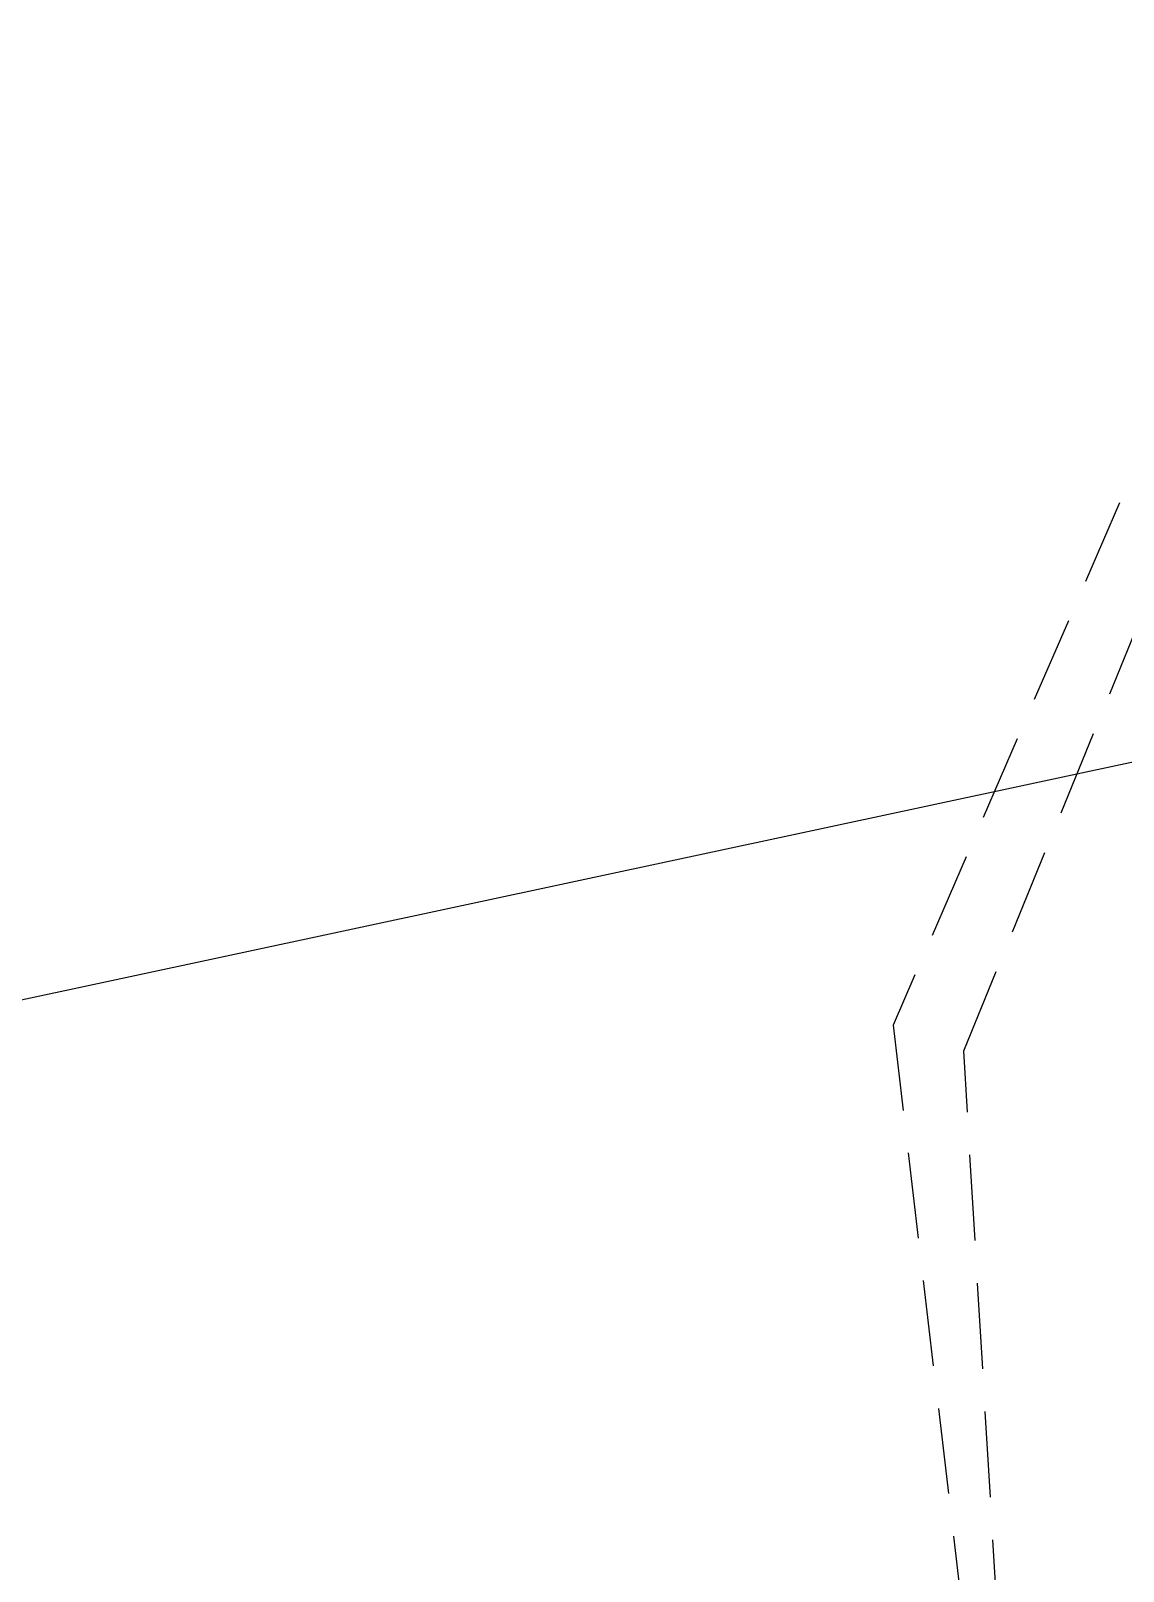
# Model space of a CAD drawing. Header units: metres. Extents: x 280481 to 282563, y 2046849 to 2049468.
# Drawn here: x 281179 to 281242.7, y 2048292.4 to 2048382.2 of the extents above; entities that cross this region are included whole.
import ezdxf

# ---------------------------------------------------------------- set-up
doc = ezdxf.new("R2010")
doc.units = ezdxf.units.M
doc.linetypes.add('DASHED', pattern=[0.75, 0.5, -0.25])
doc.layers.add('LINE_CARTTRACK', color=2, linetype='DASHED')
doc.layers.add('POLY_PARCEL', color=6, linetype='Continuous')

msp = doc.modelspace()

# ---------------------------------------------------------------- linework, layer by layer
at = {"layer": 'LINE_CARTTRACK', "ltscale": 10}
for p, q in [((281254.418, 2048382.238), (281229.284, 2048324.244)), ((281233.404, 2048322.748), (281252.498, 2048369.421)), ((281229.284, 2048324.244), (281233.592, 2048287.753)), ((281236.748, 2048266.773), (281233.404, 2048322.748))]:
    msp.add_line(p, q, dxfattribs=at)
at = {"layer": 'POLY_PARCEL'}
msp.add_line((281244.453, 2048339.843), (281132.184, 2048315.801), dxfattribs=at)

doc.saveas('drawing.dxf')
